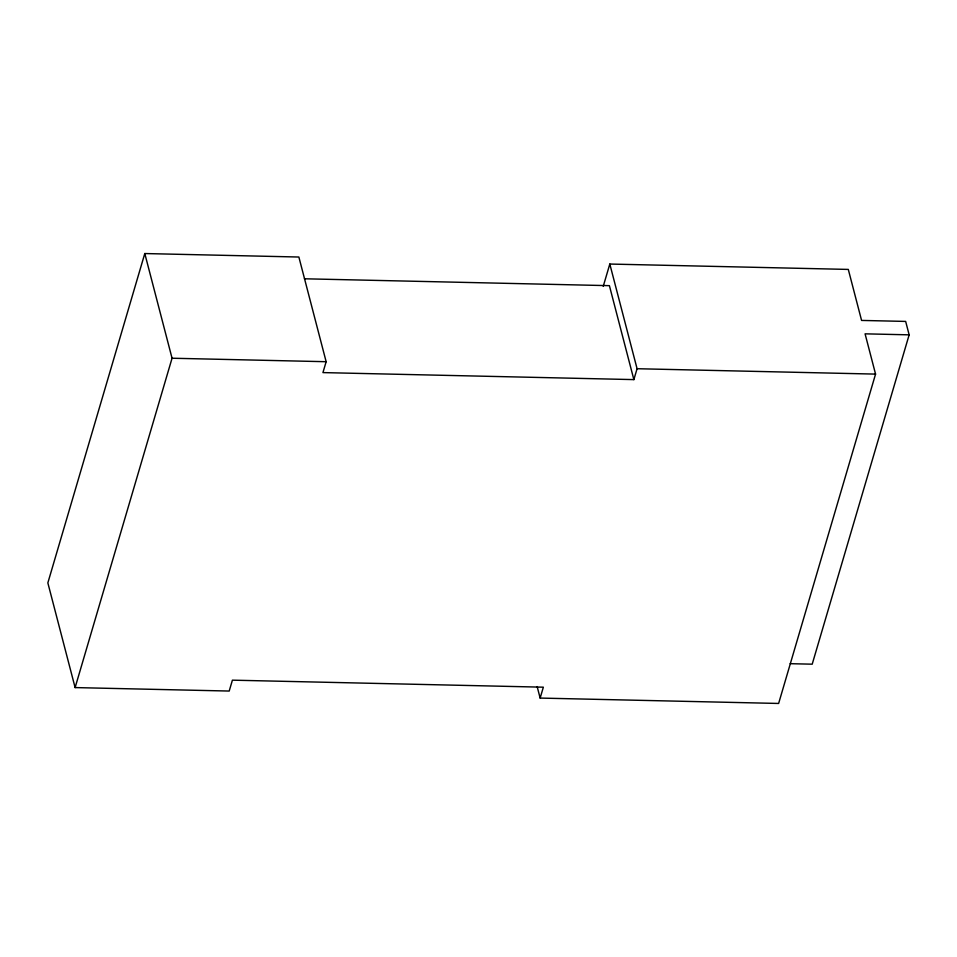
<?xml version="1.0" encoding="UTF-8"?>
<svg xmlns="http://www.w3.org/2000/svg" width="957" height="957" viewBox="0 0 957 957"><rect width="100%" height="100%" fill="white"/><g stroke="black" fill="none" stroke-linecap="round" stroke-linejoin="round"><path stroke-width="1.44" d="M909.15 334.842L905.657 321.42L861.575 320.428L848.297 269.419L609.812 264.048L637.075 368.72L633.869 379.606L322.94 372.596L326.146 361.71L298.871 257.026L144.794 253.545L47.85 582.897L75.113 687.581L229.202 691.05L232.407 680.164L543.349 687.186L540.143 698.072L778.627 703.455L875.559 374.103L865.08 333.837L909.15 334.842L812.206 664.182L790.171 663.691M75.113 687.581L172.057 358.229L144.794 253.545M603.233 286.37L609.812 264.048M304.446 278.786L609.406 285.665L633.869 379.606M172.057 358.229L326.146 361.71M637.075 368.72L875.559 374.103M537.152 686.6L540.143 698.072"/></g></svg>
